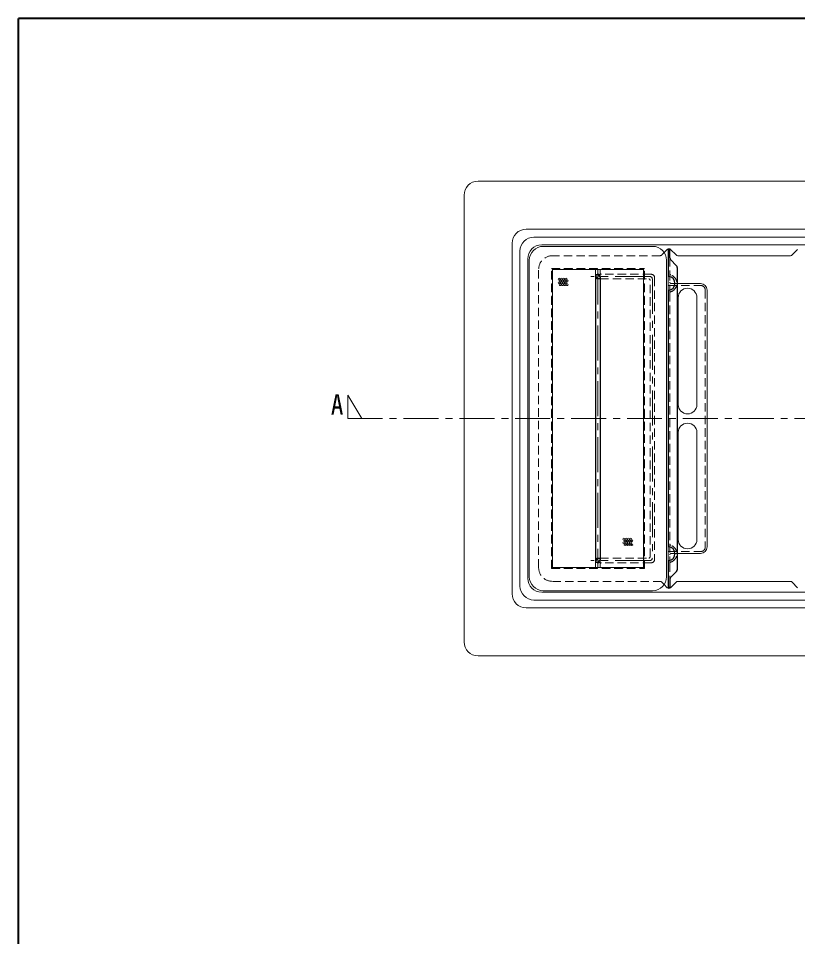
# Model space of a CAD drawing. Units: millimetres at full size, sheet at 1:15; details may follow other scales. Extents: x -3151 to 2924, y -2106 to 2109.
# Drawn here: x -3151 to -1477, y 136 to 2109 of the extents above; entities that cross this region are included whole.
import ezdxf
from ezdxf.enums import TextEntityAlignment as Align

# ---------------------------------------------------------------- set-up
doc = ezdxf.new("R2010")
doc.units = ezdxf.units.MM
doc.header["$LTSCALE"] = 15
doc.linetypes.add('CHAIN1', pattern=[8, 5, -1, 1, -1])
doc.linetypes.add('DASHED1', pattern=[1.8, 1.2, -0.6])
doc.layers.add('0-0____1', color=7, linetype='Continuous', lineweight=18)
doc.styles.add('ＭＳ ゴシック', font='')
doc.styles.get('ＭＳ ゴシック').set_extended_font_data('MS Gothic')

msp = doc.modelspace()

# ---------------------------------------------------------------- linework, layer by layer
at = {"layer": '0-0____1', "color": 1, "lineweight": 40}
for p in [(-3150.9, -2105.83), (2924.1, 2109.17)]:
    msp.add_line(p, (-3150.9, 2109.17), dxfattribs=at)
at = {"layer": '0-0____1'}
for p, q in [((-503.4, 1759.17), (-2163.4, 1759.17)), ((-2193.4, 769.17), (-2193.4, 1729.17)), ((-1788.4, 1619.17), (-2023.4, 1619.17)), ((-1763.54, 1605.97), (-1756.98, 1612.67)), ((-1738.09, 1600.68), (-1749.83, 1612.67)), ((-1492.29, 1599.17), (-1734.51, 1599.17)), ((-1488.72, 1600.68), (-1476.98, 1612.67)), ((-2053.4, 909.17), (-2053.4, 1589.17)), ((-1758.4, 909.17), (-1758.4, 1589.17)), ((-2003.4, 929.17), (-2003.4, 1569.17)), ((-1808.4, 1569.17), (-2003.4, 1569.17)), ((-1910.9, 1569.17), (-1910.9, 1554.17)), ((-1900.9, 1569.17), (-1900.9, 1554.17)), ((-1910.9, 929.17), (-1910.9, 944.17)), ((-1900.9, 929.17), (-1900.9, 944.17)), ((-1763.54, 892.38), (-1756.98, 885.68)), ((-1738.09, 897.67), (-1749.83, 885.68)), ((-1734.51, 899.17), (-1492.29, 899.17)), ((-1488.72, 897.67), (-1476.98, 885.68)), ((-2023.4, 879.17), (-1788.4, 879.17)), ((-2163.4, 739.17), (-503.4, 739.17))]:
    msp.add_line(p, q, dxfattribs=at)
at = {"layer": '0-0____1', "color": 4, "lineweight": 9}
for p, q in [((-2060.19, 1655.96), (-606.61, 1655.96)), ((-623.4, 1639.17), (-2043.4, 1639.17)), ((-2090.19, 872.39), (-2090.19, 1625.96)), ((-2026.61, 1622.39), (-640.19, 1622.39)), ((-2073.4, 889.17), (-2073.4, 1609.17)), ((-2056.61, 905.96), (-2056.61, 1592.39)), ((-1755.4, 1556.11), (-1755.4, 1523.24)), ((-1685.4, 1539.17), (-1735.4, 1539.17)), ((-1671.4, 1525.17), (-1671.4, 973.17)), ((-1733.4, 1279.17), (-1733.4, 1509.17)), ((-1693.4, 1279.17), (-1693.4, 1509.17)), ((-1733.4, 1219.17), (-1733.4, 989.17)), ((-1693.4, 1219.17), (-1693.4, 989.17)), ((-1755.4, 942.24), (-1755.4, 975.11)), ((-1685.4, 959.17), (-1735.4, 959.17)), ((-2026.61, 875.96), (-640.19, 875.96)), ((-2043.4, 859.17), (-623.4, 859.17)), ((-2060.19, 842.39), (-606.61, 842.39))]:
    msp.add_line(p, q, dxfattribs=at)
at = {"layer": '0-0____1', "color": 4, "linetype": 'DASHED1', "lineweight": 9}
for p, q in [((-1772.29, 1599.17), (-2003.4, 1599.17)), ((-1768.72, 1600.68), (-1763.54, 1605.97)), ((-2033.4, 929.17), (-2033.4, 1569.17)), ((-2005.9, 926.67), (-2005.9, 1571.67)), ((-2005.9, 1571.67), (-1805.9, 1571.67)), ((-2004.9, 927.67), (-2004.9, 1570.67)), ((-2004.9, 1570.67), (-1806.9, 1570.67)), ((-1791.57, 1559.17), (-1898.4, 1559.17)), ((-1806.9, 927.67), (-1806.9, 1570.67)), ((-1805.9, 926.67), (-1805.9, 1571.67)), ((-1751.4, 1518.82), (-1751.4, 1560.53)), ((-1900.9, 1549.17), (-1796.57, 1549.17)), ((-1794.07, 951.67), (-1794.07, 1546.67)), ((-1784.07, 1551.67), (-1784.07, 946.67)), ((-1753.9, 1535.17), (-1685.4, 1535.17)), ((-1748.4, 1539.17), (-1735.4, 1539.17)), ((-1675.4, 1525.17), (-1675.4, 973.17)), ((-1751.4, 979.53), (-1751.4, 937.82)), ((-1900.9, 949.17), (-1796.57, 949.17)), ((-1753.9, 963.17), (-1685.4, 963.17)), ((-1748.4, 959.17), (-1735.4, 959.17)), ((-2004.9, 927.67), (-1806.9, 927.67)), ((-1791.57, 939.17), (-1898.4, 939.17)), ((-2005.9, 926.67), (-1805.9, 926.67)), ((-2003.4, 899.17), (-1772.29, 899.17)), ((-1768.72, 897.67), (-1763.54, 892.38))]:
    msp.add_line(p, q, dxfattribs=at)
at = {"layer": '0-0____1', "color": 5, "lineweight": 25}
for p, q in [((-1751.4, 1612.17), (-1755.4, 1612.17)), ((-1755.4, 1612.17), (-1755.4, 1556.11)), ((-1751.4, 1594.25), (-1751.4, 1612.17)), ((-1749.94, 1590.71), (-1736.87, 1577.64)), ((-1735.4, 1574.1), (-1735.4, 924.25)), ((-1910.9, 1554.17), (-1910.9, 944.17)), ((-1900.9, 1554.17), (-1900.9, 944.17)), ((-1755.4, 1523.24), (-1755.4, 975.11)), ((-1755.4, 942.24), (-1755.4, 886.17)), ((-1749.94, 907.64), (-1736.87, 920.71))]:
    msp.add_line(p, q, dxfattribs=at)
at = {"layer": '0-0____1', "linetype": 'DASHED1'}
for p, q in [((-1751.4, 1594.25), (-1751.4, 1560.53)), ((-1751.4, 1518.82), (-1751.4, 979.53)), ((-1751.4, 937.82), (-1751.4, 904.1))]:
    msp.add_line(p, q, dxfattribs=at)
at = {"layer": '0-0____1', "color": 4, "linetype": 'CHAIN1', "lineweight": 9}
for p, q in [((-1905.9, 1569.17), (-1905.9, 929.17)), ((-1794.07, 1554.17), (-1920.9, 1554.17)), ((-1789.07, 1549.17), (-1789.07, 949.17)), ((-2443.4, 1249.17), (126.6, 1249.17)), ((-1794.07, 944.17), (-1920.9, 944.17))]:
    msp.add_line(p, q, dxfattribs=at)
at = {"layer": '0-0____1'}
msp.add_lwpolyline([(-2003.4, 929.17), (-1808.4, 929.17), (-1808.4, 1569.17)], dxfattribs=at)
at = {"layer": '0-0____1', "color": 4, "linetype": 'CHAIN1', "lineweight": 9}
msp.add_lwpolyline([(-2443.4, 1249.17), (-2443.4, 1299.17), (-2413.4, 1249.17)], dxfattribs=at)
at = {"layer": '0-0____1', "color": 5, "lineweight": 25}
msp.add_lwpolyline([(-1751.4, 904.1), (-1751.4, 886.17), (-1755.4, 886.17)], dxfattribs=at)
at = {"layer": '0-0____1', "color": 4, "lineweight": 9}
for centre in [(-1989.5, 1548.8), (-1989.5, 1540.8), (-1987, 1544.8), (-1984.5, 1548.8), (-1984.5, 1540.8), (-1982, 1544.8), (-1979.5, 1548.8), (-1979.5, 1540.8), (-1977, 1544.8), (-1974.5, 1548.8), (-1974.5, 1540.8), (-1972, 1544.8), (-1987, 1536.8), (-1982, 1536.8), (-1977, 1536.8), (-1972, 1536.8), (-1850.27, 990.09), (-1847.77, 986.09), (-1845.27, 990.09), (-1842.77, 986.09), (-1840.27, 990.09), (-1837.77, 986.09), (-1835.27, 990.09), (-1832.77, 986.09), (-1850.27, 982.09), (-1847.77, 978.09), (-1845.27, 982.09), (-1842.77, 978.09), (-1840.27, 982.09), (-1837.77, 978.09), (-1835.27, 982.09), (-1832.77, 978.09)]:
    msp.add_circle(centre, 2, dxfattribs=at)
at = {"layer": '0-0____1'}
for centre, radius, start, end in [((-2163.4, 1729.17), 30, 90, 180), ((-2023.4, 1589.17), 30, 90, 180), ((-1788.4, 1589.17), 30, 0, 90), ((-1753.4, 1609.17), 5, 44.3947, 135.6053), ((-1734.51, 1604.17), 5, 224.3947, 270), ((-1492.29, 1604.17), 5, 270, 315.6053), ((-2023.4, 909.17), 30, 180, 270), ((-1788.4, 909.17), 30, 270, 0), ((-1734.51, 894.17), 5, 90, 135.6053), ((-1492.29, 894.17), 5, 44.3947, 90), ((-1753.4, 889.17), 5, 224.3947, 315.6053), ((-2163.4, 769.17), 30, 180, 270)]:
    msp.add_arc(centre, radius, start, end, dxfattribs=at)
at = {"layer": '0-0____1', "color": 4, "lineweight": 9}
for centre, radius, start, end in [((-2060.19, 1625.96), 30, 90, 180), ((-2043.4, 1609.17), 30, 90, 180), ((-2026.61, 1592.39), 30, 90, 180), ((-1713.4, 1509.17), 20, 0, 180), ((-1685.4, 1525.17), 14, 0, 90), ((-1713.4, 1279.17), 20, 180, 0), ((-1713.4, 1219.17), 20, 0, 180), ((-1713.4, 989.17), 20, 180, 0), ((-1685.4, 973.17), 14, 270, 0), ((-2043.4, 889.17), 30, 180, 270), ((-2026.61, 905.96), 30, 180, 270), ((-2060.19, 872.39), 30, 180, 270)]:
    msp.add_arc(centre, radius, start, end, dxfattribs=at)
at = {"layer": '0-0____1', "color": 4, "linetype": 'DASHED1', "lineweight": 9}
for centre, radius, start, end in [((-2003.4, 1569.17), 30, 90, 180), ((-1772.29, 1604.17), 5, 270, 315.6053), ((-1900.9, 1559.17), 10, 180, 270), ((-1898.4, 1561.67), 2.5, 180, 270), ((-1791.57, 1551.67), 7.5, 0, 90), ((-1796.57, 1546.67), 2.5, 0, 90), ((-1748.4, 1542.17), 3, 180, 270), ((-1753.9, 1536.67), 1.5, 180, 270), ((-1685.4, 1525.17), 10, 0, 90), ((-1685.4, 973.17), 10, 270, 0), ((-1900.9, 939.17), 10, 90, 180), ((-1796.57, 951.67), 2.5, 270, 0), ((-1753.9, 961.67), 1.5, 90, 180), ((-1748.4, 956.17), 3, 90, 180), ((-2003.4, 929.17), 30, 180, 270), ((-1898.4, 936.67), 2.5, 90, 180), ((-1791.57, 946.67), 7.5, 270, 0), ((-1772.29, 894.17), 5, 44.3947, 90)]:
    msp.add_arc(centre, radius, start, end, dxfattribs=at)
at = {"layer": '0-0____1', "color": 5, "lineweight": 25}
for centre, radius, start, end in [((-1746.4, 1594.25), 5, 180, 225), ((-1905.9, 1554.17), 5, 0, 180), ((-1740.4, 1574.1), 5, 0, 45), ((-1753.9, 1556.11), 1.5, 180, 264.78409), ((-1755.4, 1539.67), 15, 275.21591, 84.78409), ((-1753.9, 1523.24), 1.5, 95.21591, 180), ((-1753.9, 975.11), 1.5, 180, 264.78409), ((-1755.4, 958.67), 15, 275.21591, 84.78409), ((-1905.9, 944.17), 5, 180, 0), ((-1753.9, 942.24), 1.5, 95.21591, 180), ((-1740.4, 924.25), 5, 315, 0), ((-1746.4, 904.1), 5, 135, 180)]:
    msp.add_arc(centre, radius, start, end, dxfattribs=at)
at = {"layer": '0-0____1', "color": 4, "linetype": 'CHAIN1', "lineweight": 9}
for centre, start, end in [((-1900.9, 1559.17), 180, 270), ((-1794.07, 1549.17), 0, 90), ((-1794.07, 949.17), 270, 0), ((-1900.9, 939.17), 90, 180)]:
    msp.add_arc(centre, 5, start, end, dxfattribs=at)
at = {"layer": '0-0____1', "linetype": 'DASHED1'}
for centre, radius, start, end in [((-1748.4, 1560.53), 3, 180, 251.447), ((-1905.9, 1554.17), 5, 180, 0), ((-1755.4, 1539.67), 19, 288.553, 71.447), ((-1748.4, 1518.82), 3, 108.553, 180), ((-1748.4, 979.53), 3, 180, 251.447), ((-1755.4, 958.67), 19, 288.553, 71.447), ((-1905.9, 944.17), 5, 0, 180), ((-1748.4, 937.82), 3, 108.553, 180)]:
    msp.add_arc(centre, radius, start, end, dxfattribs=at)

# ---------------------------------------------------------------- texts
at = {"layer": '0-0____1', "style": 'ＭＳ ゴシック', "width": 0.9}
msp.add_text('A', height=43.99, dxfattribs=at).set_placement((-2479.65, 1244.17), align=Align.BOTTOM_LEFT)

doc.saveas('drawing.dxf')
